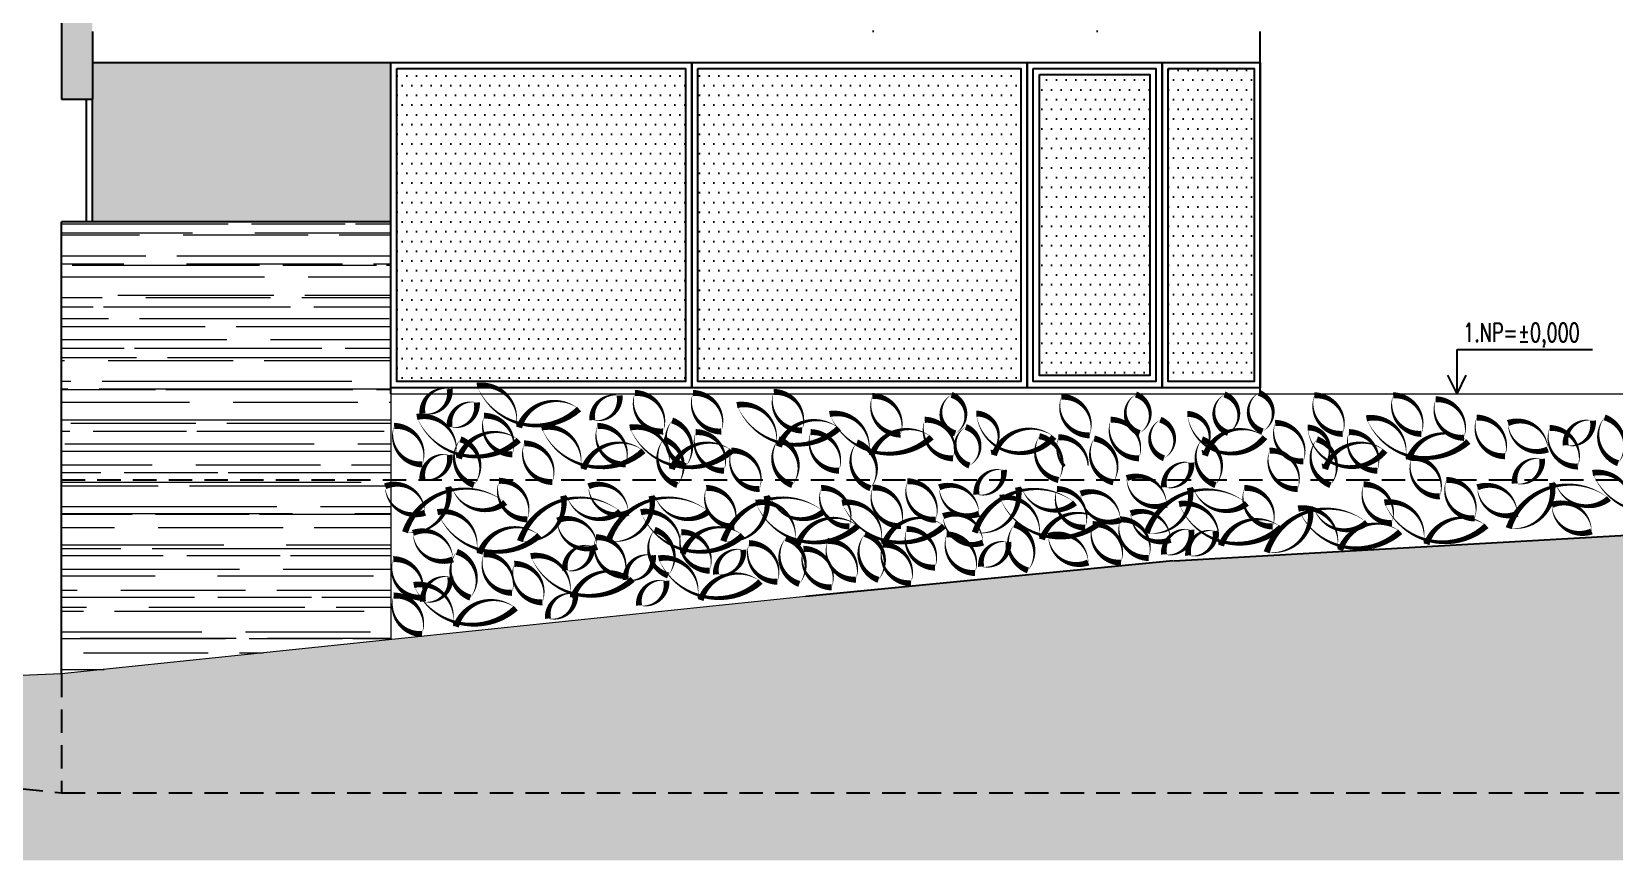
# Model space of a CAD drawing. Header units: metres. Extents: x -442 to 316, y -503 to 125.
# Drawn here: x 26.07 to 38.96, y 16.23 to 22.97 of the extents above; entities that cross this region are included whole.
import ezdxf

# ---------------------------------------------------------------- set-up
doc = ezdxf.new("R2010")
doc.units = ezdxf.units.M
doc.linetypes.add('DASHED', pattern=[19.05, 12.7, -6.35])
for name, color, linetype in [('popis', 6, 'Continuous'), ('SRAFA', 251, 'Continuous'), ('SRAFY', 3, 'Continuous'), ('zariz.predmety', 203, 'Continuous'), ('ZDIVO', 1, 'Continuous')]:
    doc.layers.add(name, color=color, linetype=linetype)
doc.styles.add('ROMANS', font='romans.shx', dxfattribs={"width": 0.7})
pattern_1 = [(0, (164.77841, 217.56071), (0.0396875, 0.079375), [0, -0.079375])]
pattern_2 = [(0, (38.46308, 42.58343), (0.0396875, 0.079375), [0, -0.079375])]

msp = doc.modelspace()

# ---------------------------------------------------------------- hatches: boundary and pattern name
at = {"layer": 'SRAFA', "linetype": 'Continuous'}
msp.add_hatch(color=256, dxfattribs=at).paths.add_polyline_path([(56.285348, 19.774438), (56.285348, 16.225641), (14.545614, 16.225641), (14.545614, 17.274438), (18.115429, 17.274438), (18.115429, 17.474438), (19.315429, 17.474438), (19.615429, 17.474438), (26.315416, 17.744438), (32.375429, 18.374438), (35.365663, 18.664576), (40.425429, 18.951831), (45.485429, 19.239392), (54.900258, 19.774438)])
at = {"layer": 'SRAFY', "linetype": 'Continuous', "lineweight": 0}
msp.add_hatch(color=252, dxfattribs=at).paths.add_polyline_path([(28.995416, 22.724438), (26.565386, 22.724438), (26.565364, 22.424438), (26.565416, 22.424438), (26.565416, 21.424438), (28.995416, 21.424438)])
at = {"layer": 'SRAFY', "linetype": 'Continuous'}
h = msp.add_hatch(dxfattribs=at)
h.set_pattern_fill('DOTS', color=256, scale=0.05, style=0)
h.set_pattern_definition(pattern_1)
h.paths.add_polyline_path([(29.045416, 22.674438), (31.395416, 22.674438), (31.395416, 20.124438), (29.045416, 20.124438)])
h = msp.add_hatch(dxfattribs=at)
h.set_pattern_fill('DOTS', color=256, scale=0.05, style=0)
h.set_pattern_definition(pattern_1)
h.paths.add_polyline_path([(31.495416, 22.674438), (34.126152, 22.674438), (34.126152, 20.124438), (31.495416, 20.124438)])
h = msp.add_hatch(dxfattribs=at)
h.set_pattern_fill('DOTS', color=256, scale=0.05, style=0)
h.set_pattern_definition(pattern_2)
h.paths.add_polyline_path([(34.276152, 20.174438), (35.175416, 20.174438), (35.175416, 22.624438), (34.276152, 22.624438)])
h = msp.add_hatch(dxfattribs=at)
h.set_pattern_fill('DOTS', color=256, scale=0.05, style=0)
h.set_pattern_definition(pattern_2)
h.paths.add_polyline_path([(35.325416, 22.674438), (35.325416, 20.124438), (36.025416, 20.124438), (36.025416, 22.674438)])
at = {"layer": 'SRAFY', "linetype": 'Continuous', "lineweight": 0}
h = msp.add_hatch(dxfattribs=at)
h.set_pattern_fill('AR-RROOF', color=256, scale=0.01, style=0)
h.paths.add_polyline_path([(28.995163, 19.324534), (28.995416, 20.024438), (28.995416, 21.424438), (26.315429, 21.424438), (26.315422, 19.324557)])
h = msp.add_hatch(dxfattribs=at)
h.set_pattern_fill('AR-RROOF', color=256, scale=0.01, style=0)
h.paths.add_polyline_path([(28.995096, 19.138136, -0.152589815), (28.949648, 19.272265, -0.049879311), (28.995149, 19.285017), (28.995163, 19.324534), (26.315418, 19.324557), (26.315416, 17.744438), (28.994693, 18.022976)])
at = {"layer": 'ZDIVO', "linetype": 'Continuous', "lineweight": 0}
msp.add_hatch(color=35, dxfattribs=at).paths.add_polyline_path([(26.565416, 24.324438), (26.315416, 24.324438), (26.315416, 22.424438), (26.565364, 22.424438), (26.565405, 22.974438), (26.565416, 22.974438), (26.565416, 23.124438)])

# ---------------------------------------------------------------- linework, layer by layer
for p, q in [((26.315416, 24.324438), (26.315416, 22.424438)), ((26.565405, 22.974438), (26.565364, 22.424438)), ((32.928749, 22.974438), (32.918749, 22.974438)), ((34.752083, 22.974438), (34.742083, 22.974438)), ((36.075416, 22.724438), (36.075416, 22.974438)), ((26.565416, 22.724438), (28.995416, 22.724438)), ((28.995416, 21.424438), (28.995416, 22.724438)), ((28.995416, 22.724438), (31.095416, 22.724438)), ((31.095416, 22.724438), (36.075416, 22.724438)), ((36.075416, 20.024438), (36.075416, 22.724438)), ((36.075416, 20.024438), (36.075416, 22.724438)), ((26.315416, 22.424438), (26.565364, 22.424438)), ((26.515416, 22.424438), (26.515416, 21.424438)), ((26.565416, 21.424438), (26.565416, 22.424438)), ((28.995416, 21.424438), (26.315416, 21.424438)), ((28.995416, 20.024438), (28.995416, 21.424438))]:
    msp.add_line(p, q)
at = {"layer": 'SRAFY', "linetype": 'Continuous'}
for p, q in [((26.315416, 17.744438), (26.315429, 21.424438)), ((37.676876, 20.024438), (37.676876, 20.385591)), ((37.676876, 20.385591), (38.780154, 20.385591)), ((37.676876, 20.024438), (37.602374, 20.175672)), ((37.676876, 20.024438), (37.751377, 20.175672))]:
    msp.add_line(p, q, dxfattribs=at)
at = {"layer": 'SRAFY', "linetype": 'DASHED', "ltscale": 0.015}
for p, q in [((26.315429, 19.324557), (40.425429, 19.324438)), ((26.315416, 17.744438), (26.315411, 16.774557)), ((19.615429, 17.474438), (26.315411, 16.774568)), ((26.315411, 16.774568), (40.425429, 16.774439))]:
    msp.add_line(p, q, dxfattribs=at)
at = {"layer": 'SRAFY', "linetype": 'Continuous'}
for points in [[(28.995416, 22.724438), (31.445416, 22.724438), (31.445416, 20.074438), (28.995416, 20.074438)], [(31.445416, 22.724438), (34.176152, 22.724438), (34.176152, 20.074438), (31.445416, 20.074438)], [(34.176152, 22.724438), (35.275416, 22.724438), (35.275416, 20.074438), (34.176152, 20.074438)], [(35.275416, 22.724438), (36.075416, 22.724438), (36.075416, 20.074438), (35.275416, 20.074438)], [(29.045416, 22.674438), (31.395416, 22.674438), (31.395416, 20.124438), (29.045416, 20.124438)], [(31.495416, 22.674438), (34.126152, 22.674438), (34.126152, 20.124438), (31.495416, 20.124438)], [(34.226152, 22.674438), (35.225416, 22.674438), (35.225416, 20.124438), (34.226152, 20.124438)], [(34.276152, 22.624438), (35.175416, 22.624438), (35.175416, 20.174438), (34.276152, 20.174438)], [(35.325416, 22.674438), (36.025416, 22.674438), (36.025416, 20.124438), (35.325416, 20.124438)]]:
    msp.add_lwpolyline(points, close=True, dxfattribs=at)
at = {"layer": 'zariz.predmety', "color": 253, "linetype": 'Continuous', "ltscale": 0.001}
for points in [[(30.528373, 19.900759, 0, 0, 0.520567051), (30.528373, 19.900759, 0, 0.05, 0.520567051), (30.04001, 19.750928, 0, 0.05, 0.520567051), (30.016909, 19.772609, 0, 0.05, 0.520567051), (29.697537, 20.089703, 0, 0.05, 0.520567051), (30.528373, 19.900759, 0.05, 0.05, 0)], [(29.253154, 19.864491, 0, 0, 0.520567051), (29.253154, 19.864491, 0, 0.05, 0.520567051), (29.475447, 20.0642, 0, 0.05, 0.520567051), (29.253154, 19.864491, 0.05, 0.05, 0)], [(29.473753, 19.754231, 0, 0, 0.520567051), (29.473753, 19.754231, 0, 0.05, 0.520567051), (29.696046, 19.95394, 0, 0.05, 0.520567051), (29.473753, 19.754231, 0.05, 0.05, 0)], [(30.636364, 19.810851, 0, 0, 0.520567051), (30.636364, 19.810851, 0, 0.05, 0.520567051), (30.858657, 20.01056, 0, 0.05, 0.520567051), (30.636364, 19.810851, 0.05, 0.05, 0)], [(30.982982, 20.031623, 0, 0, 0.520567051), (30.982982, 20.031623, 0, 0.05, 0.520567051), (31.212927, 19.717882, 0, 0.05, 0.520567051), (30.982982, 20.031623, 0.05, 0.05, 0)], [(31.455572, 20.031623, 0, 0, 0.520567051), (31.455572, 20.031623, 0, 0.05, 0.520567051), (31.685517, 19.717882, 0, 0.05, 0.520567051), (31.455572, 20.031623, 0.05, 0.05, 0)], [(32.114268, 20.039983, 0, 0, 0.520567051), (32.114268, 20.039983, 0, 0.05, 0.520567051), (32.344213, 19.726242, 0, 0.05, 0.520567051), (32.114268, 20.039983, 0.05, 0.05, 0)], [(32.915611, 20.006902, 0, 0, 0.520567051), (32.915611, 20.006902, 0, 0.05, 0.520567051), (33.145556, 19.693161, 0, 0.05, 0.520567051), (32.915611, 20.006902, 0.05, 0.05, 0)], [(33.56127, 20.016731, 0, 0, 0.520567051), (33.56127, 20.016731, 0, 0.05, 0.642491132), (33.591215, 19.702991, 0, 0.05, 0.642491132), (33.56127, 20.016731, 0.05, 0.05, 0)], [(34.455125, 20.000995, 0, 0, 0.520567051), (34.455125, 20.000995, 0, 0.05, 0.520567051), (34.68507, 19.687254, 0, 0.05, 0.520567051), (34.455125, 20.000995, 0.05, 0.05, 0)], [(35.062369, 20.019686, 0, 0, 0.520567051), (35.062369, 20.019686, 0, 0.05, 0.642491132), (35.092314, 19.705945, 0, 0.05, 0.642491132), (35.062369, 20.019686, 0.05, 0.05, 0)], [(35.783369, 20.019686, 0, 0, 0.520567051), (35.783369, 20.019686, 0, 0.05, 0.642491132), (35.813314, 19.705945, 0, 0.05, 0.642491132), (35.783369, 20.019686, 0.05, 0.05, 0)], [(36.063678, 20.033164, 0, 0, 0.520567051), (36.063678, 20.033164, 0, 0.05, 0.642491132), (36.093622, 19.719424, 0, 0.05, 0.642491132), (36.063678, 20.033164, 0.05, 0.05, 0)], [(36.745912, 19.698857, 0, 0, 0.520567051), (36.745912, 19.698857, 0, 0.05, 0.520567051), (36.515967, 20.012597, 0, 0.05, 0.520567051), (36.745912, 19.698857, 0.05, 0.05, 0)], [(37.386945, 19.698857, 0, 0, 0.520567051), (37.386945, 19.698857, 0, 0.05, 0.520567051), (37.157, 20.012597, 0, 0.05, 0.520567051), (37.386945, 19.698857, 0.05, 0.05, 0)], [(37.732828, 19.666511, 0, 0, 0.520567051), (37.732828, 19.666511, 0, 0.05, 0.520567051), (37.502884, 19.980252, 0, 0.05, 0.520567051), (37.732828, 19.666511, 0.05, 0.05, 0)], [(30.038222, 19.648146, 0, 0, 0.520567051), (30.038222, 19.648146, 0, 0.05, 0.520567051), (29.549859, 19.498315, 0, 0.05, 0.520567051), (29.526758, 19.519995, 0, 0.05, 0.520567051), (29.207386, 19.83709, 0, 0.05, 0.520567051), (30.038222, 19.648146, 0.05, 0.05, 0)], [(29.985354, 19.532414, 0, 0, 0.520567051), (29.985354, 19.532414, 0, 0.05, 0.520567051), (29.755409, 19.846155, 0, 0.05, 0.520567051), (29.985354, 19.532414, 0.05, 0.05, 0)], [(32.644739, 19.744868, 0, 0, 0.520567051), (32.644739, 19.744868, 0, 0.05, 0.520567051), (32.156377, 19.595037, 0, 0.05, 0.520567051), (32.133276, 19.616717, 0, 0.05, 0.520567051), (31.813904, 19.933811, 0, 0.05, 0.520567051), (32.644739, 19.744868, 0.05, 0.05, 0)], [(33.399033, 19.671803, 0, 0, 0.520567051), (33.399033, 19.671803, 0, 0.05, 0.520567051), (32.910671, 19.521971, 0, 0.05, 0.520567051), (32.88757, 19.543652, 0, 0.05, 0.520567051), (32.568198, 19.860746, 0, 0.05, 0.520567051), (33.399033, 19.671803, 0.05, 0.05, 0)], [(34.394596, 19.674875, 0, 0, 0.520567051), (34.394596, 19.674875, 0, 0.05, 0.520567051), (33.906234, 19.525044, 0, 0.05, 0.520567051), (33.883132, 19.546724, 0, 0.05, 0.691467557), (33.76376, 19.863818, 0, 0.05, 0.673550101), (34.394596, 19.674875, 0.05, 0.05, 0)], [(36.112924, 19.671731, 0, 0, 0.520567051), (36.112924, 19.671731, 0, 0.05, 0.520567051), (35.624561, 19.5219, 0, 0.05, 0.520567051), (35.60146, 19.54358, 0, 0.05, 0.691467557), (35.482088, 19.860675, 0, 0.05, 0.673550101), (36.112924, 19.671731, 0.05, 0.05, 0)], [(37.770279, 19.636838, 0, 0, 0.520567051), (37.770279, 19.636838, 0, 0.05, 0.520567051), (37.281917, 19.487007, 0, 0.05, 0.520567051), (37.258815, 19.508688, 0, 0.05, 0.520567051), (36.939443, 19.825782, 0, 0.05, 0.520567051), (37.770279, 19.636838, 0.05, 0.05, 0)], [(37.836806, 19.830683, 0, 0, 0.520567051), (37.836806, 19.830683, 0, 0.05, 0.520567051), (38.06675, 19.516942, 0, 0.05, 0.520567051), (37.836806, 19.830683, 0.05, 0.05, 0)], [(38.98872, 19.460076, 0, 0, 0.520567051), (38.98872, 19.460076, 0, 0.05, 0.520567051), (38.87827, 19.833049, 0, 0.05, 0.520567051), (38.98872, 19.460076, 0.05, 0.05, 0)], [(29.022842, 19.76376, 0, 0, 0.520567051), (29.022842, 19.76376, 0, 0.05, 0.520567051), (29.252787, 19.450019, 0, 0.05, 0.520567051), (29.022842, 19.76376, 0.05, 0.05, 0)], [(31.0527, 19.561133, 0, 0, 0.520567051), (31.0527, 19.561133, 0, 0.05, 0.520567051), (30.564337, 19.411302, 0, 0.05, 0.520567051), (30.541236, 19.432982, 0, 0.05, 0.520567051), (30.221864, 19.750076, 0, 0.05, 0.520567051), (31.0527, 19.561133, 0.05, 0.05, 0)], [(30.678431, 19.76376, 0, 0, 0.520567051), (30.678431, 19.76376, 0, 0.05, 0.520567051), (30.908376, 19.450019, 0, 0.05, 0.520567051), (30.678431, 19.76376, 0.05, 0.05, 0)], [(31.772156, 19.561133, 0, 0, 0.520567051), (31.772156, 19.561133, 0, 0.05, 0.520567051), (31.283794, 19.411302, 0, 0.05, 0.520567051), (31.260692, 19.432982, 0, 0.05, 0.520567051), (30.94132, 19.750076, 0, 0.05, 0.520567051), (31.772156, 19.561133, 0.05, 0.05, 0)], [(31.396871, 19.434844, 0, 0, 0.520567051), (31.396871, 19.434844, 0, 0.05, 0.520567051), (31.286421, 19.807816, 0, 0.05, 0.520567051), (31.396871, 19.434844, 0.05, 0.05, 0)], [(31.708575, 19.399253, 0, 0, 0.520567051), (31.708575, 19.399253, 0, 0.05, 0.520567051), (31.478631, 19.712994, 0, 0.05, 0.520567051), (31.708575, 19.399253, 0.05, 0.05, 0)], [(32.644708, 19.399253, 0, 0, 0.520567051), (32.644708, 19.399253, 0, 0.05, 0.520567051), (32.414763, 19.712994, 0, 0.05, 0.520567051), (32.644708, 19.399253, 0.05, 0.05, 0)], [(33.573496, 19.499758, 0, 0, 0.520567051), (33.573496, 19.499758, 0, 0.05, 0.520567051), (33.343552, 19.813499, 0, 0.05, 0.520567051), (33.573496, 19.499758, 0.05, 0.05, 0)], [(33.676917, 19.754977, 0, 0, 0.520567051), (33.676917, 19.754977, 0, 0.05, 0.642491132), (33.706861, 19.441236, 0, 0.05, 0.642491132), (33.676917, 19.754977, 0.05, 0.05, 0)], [(35.087708, 19.500078, 0, 0, 0.520567051), (35.087708, 19.500078, 0, 0.05, 0.520567051), (34.857764, 19.813818, 0, 0.05, 0.520567051), (35.087708, 19.500078, 0.05, 0.05, 0)], [(35.261041, 19.814206, 0, 0, 0.520567051), (35.261041, 19.814206, 0, 0.05, 0.642491132), (35.290986, 19.500465, 0, 0.05, 0.642491132), (35.261041, 19.814206, 0.05, 0.05, 0)], [(36.42617, 19.474471, 0, 0, 0.520567051), (36.42617, 19.474471, 0, 0.05, 0.520567051), (36.196226, 19.788212, 0, 0.05, 0.520567051), (36.42617, 19.474471, 0.05, 0.05, 0)], [(37.090899, 19.561133, 0, 0, 0.520567051), (37.090899, 19.561133, 0, 0.05, 0.520567051), (36.602536, 19.411302, 0, 0.05, 0.520567051), (36.579435, 19.432982, 0, 0.05, 0.691467557), (36.460063, 19.750076, 0, 0.05, 0.673550101), (37.090899, 19.561133, 0.05, 0.05, 0)], [(37.027318, 19.399253, 0, 0, 0.520567051), (37.027318, 19.399253, 0, 0.05, 0.520567051), (36.797373, 19.712994, 0, 0.05, 0.520567051), (37.027318, 19.399253, 0.05, 0.05, 0)], [(38.416378, 19.571632, 0, 0, 0.520567051), (38.416378, 19.571632, 0, 0.05, 0.520567051), (38.092512, 19.787081, 0, 0.05, 0.520567051), (38.416378, 19.571632, 0.05, 0.05, 0)], [(38.660557, 19.432851, 0, 0, 0.520567051), (38.660557, 19.432851, 0, 0.05, 0.520567051), (38.430612, 19.746592, 0, 0.05, 0.520567051), (38.660557, 19.432851, 0.05, 0.05, 0)], [(38.56118, 19.606106, 0, 0, 0.520567051), (38.56118, 19.606106, 0, 0.05, 0.520567051), (38.783473, 19.805815, 0, 0.05, 0.520567051), (38.56118, 19.606106, 0.05, 0.05, 0)], [(29.672435, 19.281912, 0, 0, 0.520567051), (29.672435, 19.281912, 0, 0.05, 0.520567051), (29.561986, 19.654885, 0, 0.05, 0.520567051), (29.672435, 19.281912, 0.05, 0.05, 0)], [(30.311333, 19.307289, 0, 0, 0.520567051), (30.311333, 19.307289, 0, 0.05, 0.520567051), (30.081388, 19.62103, 0, 0.05, 0.520567051), (30.311333, 19.307289, 0.05, 0.05, 0)], [(31.328024, 19.281912, 0, 0, 0.520567051), (31.328024, 19.281912, 0, 0.05, 0.520567051), (31.217575, 19.654885, 0, 0.05, 0.520567051), (31.328024, 19.281912, 0.05, 0.05, 0)], [(31.997583, 19.249057, 0, 0, 0.520567051), (31.997583, 19.249057, 0, 0.05, 0.520567051), (31.767639, 19.562798, 0, 0.05, 0.520567051), (31.997583, 19.249057, 0.05, 0.05, 0)], [(32.264157, 19.281912, 0, 0, 0.520567051), (32.264157, 19.281912, 0, 0.05, 0.520567051), (32.153707, 19.654885, 0, 0.05, 0.520567051), (32.264157, 19.281912, 0.05, 0.05, 0)], [(32.900965, 19.256373, 0, 0, 0.520567051), (32.900965, 19.256373, 0, 0.05, 0.520567051), (32.790515, 19.629345, 0, 0.05, 0.520567051), (32.900965, 19.256373, 0.05, 0.05, 0)], [(34.275957, 19.680144, 0, 0, 0.520567051), (34.275957, 19.680144, 0, 0.05, 0.520567051), (34.431409, 19.323573, 0, 0.05, 0.520567051), (34.275957, 19.680144, 0.05, 0.05, 0)], [(34.722936, 19.660888, 0, 0, 0.520567051), (34.722936, 19.660888, 0, 0.05, 0.520567051), (34.878388, 19.304317, 0, 0.05, 0.520567051), (34.722936, 19.660888, 0.05, 0.05, 0)], [(35.710634, 19.281912, 0, 0, 0.520567051), (35.710634, 19.281912, 0, 0.05, 0.520567051), (35.600185, 19.654885, 0, 0.05, 0.520567051), (35.710634, 19.281912, 0.05, 0.05, 0)], [(36.380194, 19.249057, 0, 0, 0.520567051), (36.380194, 19.249057, 0, 0.05, 0.520567051), (36.150249, 19.562798, 0, 0.05, 0.520567051), (36.380194, 19.249057, 0.05, 0.05, 0)], [(36.646767, 19.281912, 0, 0, 0.520567051), (36.646767, 19.281912, 0, 0.05, 0.520567051), (36.536317, 19.654885, 0, 0.05, 0.520567051), (36.646767, 19.281912, 0.05, 0.05, 0)], [(29.253154, 19.328087, 0, 0, 0.520567051), (29.253154, 19.328087, 0, 0.05, 0.520567051), (29.475447, 19.527797, 0, 0.05, 0.520567051), (29.253154, 19.328087, 0.05, 0.05, 0)], [(35.291353, 19.263998, 0, 0, 0.520567051), (35.291353, 19.263998, 0, 0.05, 0.520567051), (35.513646, 19.463707, 0, 0.05, 0.520567051), (35.291353, 19.263998, 0.05, 0.05, 0)], [(37.536774, 19.189645, 0, 0, 0.520567051), (37.536774, 19.189645, 0, 0.05, 0.520567051), (37.30683, 19.503386, 0, 0.05, 0.520567051), (37.536774, 19.189645, 0.05, 0.05, 0)], [(38.146854, 19.295137, 0, 0, 0.520567051), (38.146854, 19.295137, 0, 0.05, 0.520567051), (38.369147, 19.494847, 0, 0.05, 0.520567051), (38.146854, 19.295137, 0.05, 0.05, 0)], [(30.107296, 19.002834, 0, 0, 0.520567051), (30.107296, 19.002834, 0, 0.05, 0.520567051), (29.877352, 19.316574, 0, 0.05, 0.520567051), (30.107296, 19.002834, 0.05, 0.05, 0)], [(33.431781, 18.9989, 0, 0, 0.520567051), (33.431781, 18.9989, 0, 0.05, 0.520567051), (33.201837, 19.31264, 0, 0.05, 0.520567051), (33.431781, 18.9989, 0.05, 0.05, 0)], [(33.764244, 19.204769, 0, 0, 0.520567051), (33.764244, 19.204769, 0, 0.05, 0.520567051), (33.986537, 19.404478, 0, 0.05, 0.520567051), (33.764244, 19.204769, 0.05, 0.05, 0)], [(35.311713, 19.122783, 0, 0, 0.520567051), (35.311713, 19.122783, 0, 0.05, 0.520567051), (34.987847, 19.338233, 0, 0.05, 0.520567051), (35.311713, 19.122783, 0.05, 0.05, 0)], [(37.819635, 19.010119, 0, 0, 0.520567051), (37.819635, 19.010119, 0, 0.05, 0.520567051), (37.589691, 19.32386, 0, 0.05, 0.520567051), (37.819635, 19.010119, 0.05, 0.05, 0)], [(39.611577, 19.191527, 0, 0, 0.520567051), (39.611577, 19.191527, 0, 0.05, 0.520567051), (39.123215, 19.041696, 0, 0.05, 0.520567051), (39.100114, 19.063377, 0, 0.05, 0.520567051), (38.780742, 19.380471, 0, 0.05, 0.520567051), (39.611577, 19.191527, 0.05, 0.05, 0)], [(29.273514, 19.056816, 0, 0, 0.520567051), (29.273514, 19.056816, 0, 0.05, 0.520567051), (28.949648, 19.272265, 0, 0.05, 0.520567051), (29.273514, 19.056816, 0.05, 0.05, 0)], [(29.110891, 18.897962, 0, 0, 0.520567051), (29.110891, 18.897962, 0, 0.05, 0.520567051), (29.463346, 19.267722, 0, 0.05, 0.520567051), (29.494104, 19.26013, 0, 0.05, 0.520567051), (29.927833, 19.140021, 0, 0.05, 0.520567051), (29.110891, 18.897962, 0.05, 0.05, 0)], [(30.047023, 18.825028, 0, 0, 0.520567051), (30.047023, 18.825028, 0, 0.05, 0.520567051), (30.399478, 19.194788, 0, 0.05, 0.520567051), (30.430237, 19.187195, 0, 0.05, 0.520567051), (30.863966, 19.067087, 0, 0.05, 0.520567051), (30.047023, 18.825028, 0.05, 0.05, 0)], [(30.929103, 19.056816, 0, 0, 0.520567051), (30.929103, 19.056816, 0, 0.05, 0.520567051), (30.605237, 19.272265, 0, 0.05, 0.520567051), (30.929103, 19.056816, 0.05, 0.05, 0)], [(30.76648, 18.825028, 0, 0, 0.520567051), (30.76648, 18.825028, 0, 0.05, 0.520567051), (31.118935, 19.194788, 0, 0.05, 0.520567051), (31.149693, 19.187195, 0, 0.05, 0.520567051), (31.583422, 19.067087, 0, 0.05, 0.520567051), (30.76648, 18.825028, 0.05, 0.05, 0)], [(31.793547, 18.944601, 0, 0, 0.520567051), (31.793547, 18.944601, 0, 0.05, 0.520567051), (31.563603, 19.258342, 0, 0.05, 0.520567051), (31.793547, 18.944601, 0.05, 0.05, 0)], [(31.702612, 18.825028, 0, 0, 0.520567051), (31.702612, 18.825028, 0, 0.05, 0.520567051), (32.055067, 19.194788, 0, 0.05, 0.520567051), (32.085825, 19.187195, 0, 0.05, 0.520567051), (32.519555, 19.067087, 0, 0.05, 0.520567051), (31.702612, 18.825028, 0.05, 0.05, 0)], [(32.72968, 18.944601, 0, 0, 0.520567051), (32.72968, 18.944601, 0, 0.05, 0.520567051), (32.499735, 19.258342, 0, 0.05, 0.520567051), (32.72968, 18.944601, 0.05, 0.05, 0)], [(33.14892, 18.947909, 0, 0, 0.520567051), (33.14892, 18.947909, 0, 0.05, 0.520567051), (32.918976, 19.26165, 0, 0.05, 0.520567051), (33.14892, 18.947909, 0.05, 0.05, 0)], [(33.784604, 19.048033, 0, 0, 0.520567051), (33.784604, 19.048033, 0, 0.05, 0.520567051), (33.460737, 19.263483, 0, 0.05, 0.520567051), (33.784604, 19.048033, 0.05, 0.05, 0)], [(33.750199, 18.894917, 0, 0, 0.520567051), (33.750199, 18.894917, 0, 0.05, 0.520567051), (34.102654, 19.264678, 0, 0.05, 0.520567051), (34.133413, 19.257085, 0, 0.05, 0.520567051), (34.567142, 19.136976, 0, 0.05, 0.520567051), (33.750199, 18.894917, 0.05, 0.05, 0)], [(34.785588, 18.989148, 0, 0, 0.520567051), (34.785588, 18.989148, 0, 0.05, 0.520567051), (34.297225, 18.839317, 0, 0.05, 0.520567051), (34.274124, 18.860997, 0, 0.05, 0.520567051), (33.954752, 19.178092, 0, 0.05, 0.520567051), (34.785588, 18.989148, 0.05, 0.05, 0)], [(34.649048, 18.935818, 0, 0, 0.520567051), (34.649048, 18.935818, 0, 0.05, 0.520567051), (34.419103, 19.249559, 0, 0.05, 0.520567051), (34.649048, 18.935818, 0.05, 0.05, 0)], [(34.936125, 18.996499, 0, 0, 0.520567051), (34.936125, 18.996499, 0, 0.05, 0.520567051), (34.612259, 19.211948, 0, 0.05, 0.520567051), (34.936125, 18.996499, 0.05, 0.05, 0)], [(35.14909, 18.890995, 0, 0, 0.520567051), (35.14909, 18.890995, 0, 0.05, 0.520567051), (35.501545, 19.260755, 0, 0.05, 0.520567051), (35.532303, 19.253163, 0, 0.05, 0.520567051), (35.966032, 19.133054, 0, 0.05, 0.520567051), (35.14909, 18.890995, 0.05, 0.05, 0)], [(36.176157, 18.944601, 0, 0, 0.520567051), (36.176157, 18.944601, 0, 0.05, 0.520567051), (35.946213, 19.258342, 0, 0.05, 0.520567051), (36.176157, 18.944601, 0.05, 0.05, 0)], [(37.146373, 18.973428, 0, 0, 0.520567051), (37.146373, 18.973428, 0, 0.05, 0.520567051), (36.916429, 19.287169, 0, 0.05, 0.520567051), (37.146373, 18.973428, 0.05, 0.05, 0)], [(38.167214, 19.048033, 0, 0, 0.520567051), (38.167214, 19.048033, 0, 0.05, 0.520567051), (37.843348, 19.263483, 0, 0.05, 0.520567051), (38.167214, 19.048033, 0.05, 0.05, 0)], [(38.097524, 18.930674, 0, 0, 0.520567051), (38.097524, 18.930674, 0, 0.05, 0.520567051), (38.449979, 19.300434, 0, 0.05, 0.520567051), (38.480737, 19.292841, 0, 0.05, 0.520567051), (38.914467, 19.172732, 0, 0.05, 0.520567051), (38.097524, 18.930674, 0.05, 0.05, 0)], [(30.2062, 18.872769, 0, 0, 0.520567051), (30.2062, 18.872769, 0, 0.05, 0.520567051), (29.717837, 18.722938, 0, 0.05, 0.520567051), (29.694736, 18.744618, 0, 0.05, 0.520567051), (29.375364, 19.061712, 0, 0.05, 0.520567051), (30.2062, 18.872769, 0.05, 0.05, 0)], [(31.861789, 18.872769, 0, 0, 0.520567051), (31.861789, 18.872769, 0, 0.05, 0.520567051), (31.373426, 18.722938, 0, 0.05, 0.520567051), (31.350325, 18.744618, 0, 0.05, 0.520567051), (31.030953, 19.061712, 0, 0.05, 0.520567051), (31.861789, 18.872769, 0.05, 0.05, 0)], [(32.797921, 18.9487, 0, 0, 0.520567051), (32.797921, 18.9487, 0, 0.05, 0.520567051), (32.309559, 18.798869, 0, 0.05, 0.520567051), (32.286457, 18.820549, 0, 0.05, 0.520567051), (31.967085, 19.137643, 0, 0.05, 0.520567051), (32.797921, 18.9487, 0.05, 0.05, 0)], [(33.500023, 18.9487, 0, 0, 0.520567051), (33.500023, 18.9487, 0, 0.05, 0.520567051), (33.01166, 18.798869, 0, 0.05, 0.520567051), (32.988559, 18.820549, 0, 0.05, 0.520567051), (32.669187, 19.137643, 0, 0.05, 0.520567051), (33.500023, 18.9487, 0.05, 0.05, 0)], [(35.344121, 18.835886, 0, 0, 0.520567051), (35.344121, 18.835886, 0, 0.05, 0.520567051), (35.020255, 19.051336, 0, 0.05, 0.520567051), (35.344121, 18.835886, 0.05, 0.05, 0)], [(36.244399, 18.938736, 0, 0, 0.520567051), (36.244399, 18.938736, 0, 0.05, 0.520567051), (35.756036, 18.788905, 0, 0.05, 0.520567051), (35.732935, 18.810585, 0, 0.05, 0.520567051), (35.413563, 19.12768, 0, 0.05, 0.520567051), (36.244399, 18.938736, 0.05, 0.05, 0)], [(36.126881, 18.734805, 0, 0, 0.520567051), (36.126881, 18.734805, 0, 0.05, 0.520567051), (36.479336, 19.104565, 0, 0.05, 0.520567051), (36.510094, 19.096972, 0, 0.05, 0.520567051), (36.943824, 18.976864, 0, 0.05, 0.520567051), (36.126881, 18.734805, 0.05, 0.05, 0)], [(37.214615, 18.901596, 0, 0, 0.520567051), (37.214615, 18.901596, 0, 0.05, 0.520567051), (36.726253, 18.751765, 0, 0.05, 0.520567051), (36.703151, 18.773445, 0, 0.05, 0.520567051), (36.383779, 19.09054, 0, 0.05, 0.520567051), (37.214615, 18.901596, 0.05, 0.05, 0)], [(37.916717, 18.950533, 0, 0, 0.520567051), (37.916717, 18.950533, 0, 0.05, 0.520567051), (37.428354, 18.800702, 0, 0.05, 0.520567051), (37.405253, 18.822383, 0, 0.05, 0.520567051), (37.085881, 19.139477, 0, 0.05, 0.520567051), (37.916717, 18.950533, 0.05, 0.05, 0)], [(38.772459, 18.904268, 0, 0, 0.520567051), (38.772459, 18.904268, 0, 0.05, 0.520567051), (38.448592, 19.119718, 0, 0.05, 0.520567051), (38.772459, 18.904268, 0.05, 0.05, 0)], [(30.67526, 18.777922, 0, 0, 0.520567051), (30.67526, 18.777922, 0, 0.05, 0.520567051), (30.351394, 18.993372, 0, 0.05, 0.520567051), (30.67526, 18.777922, 0.05, 0.05, 0)], [(31.253838, 18.545383, 0, 0, 0.520567051), (31.253838, 18.545383, 0, 0.05, 0.520567051), (31.143388, 18.918356, 0, 0.05, 0.520567051), (31.253838, 18.545383, 0.05, 0.05, 0)], [(33.426593, 18.609961, 0, 0, 0.520567051), (33.426593, 18.609961, 0, 0.05, 0.520567051), (33.196648, 18.923702, 0, 0.05, 0.520567051), (33.426593, 18.609961, 0.05, 0.05, 0)], [(33.817011, 18.813706, 0, 0, 0.520567051), (33.817011, 18.813706, 0, 0.05, 0.520567051), (33.493145, 19.029155, 0, 0.05, 0.520567051), (33.817011, 18.813706, 0.05, 0.05, 0)], [(34.183359, 18.586678, 0, 0, 0.520567051), (34.183359, 18.586678, 0, 0.05, 0.520567051), (34.072909, 18.959651, 0, 0.05, 0.520567051), (34.183359, 18.586678, 0.05, 0.05, 0)], [(34.940452, 18.650216, 0, 0, 0.520567051), (34.940452, 18.650216, 0, 0.05, 0.520567051), (34.710507, 18.963956, 0, 0.05, 0.520567051), (34.940452, 18.650216, 0.05, 0.05, 0)], [(34.935871, 19.00171, 0, 0, 0.520567051), (34.935871, 19.00171, 0, 0.05, 0.520567051), (35.165815, 18.68797, 0, 0.05, 0.520567051), (34.935871, 19.00171, 0.05, 0.05, 0)], [(35.291187, 18.71765, 0, 0, 0.520567051), (35.291187, 18.71765, 0, 0.05, 0.520567051), (35.51348, 18.91736, 0, 0.05, 0.520567051), (35.291187, 18.71765, 0.05, 0.05, 0)], [(29.500786, 18.676954, 0, 0, 0.520567051), (29.500786, 18.676954, 0, 0.05, 0.520567051), (29.176919, 18.892404, 0, 0.05, 0.520567051), (29.500786, 18.676954, 0.05, 0.05, 0)], [(30.413534, 18.587394, 0, 0, 0.520567051), (30.413534, 18.587394, 0, 0.05, 0.520567051), (30.635827, 18.787103, 0, 0.05, 0.520567051), (30.413534, 18.587394, 0.05, 0.05, 0)], [(30.66638, 18.856134, 0, 0, 0.520567051), (30.66638, 18.856134, 0, 0.05, 0.520567051), (30.896325, 18.542394, 0, 0.05, 0.520567051), (30.66638, 18.856134, 0.05, 0.05, 0)], [(31.591886, 18.584554, 0, 0, 0.520567051), (31.591886, 18.584554, 0, 0.05, 0.520567051), (31.361941, 18.898295, 0, 0.05, 0.520567051), (31.591886, 18.584554, 0.05, 0.05, 0)], [(32.142724, 18.49486, 0, 0, 0.520567051), (32.142724, 18.49486, 0, 0.05, 0.520567051), (31.912779, 18.808601, 0, 0.05, 0.520567051), (32.142724, 18.49486, 0.05, 0.05, 0)], [(32.321763, 18.476513, 0, 0, 0.520567051), (32.321763, 18.476513, 0, 0.05, 0.520567051), (32.211313, 18.849485, 0, 0.05, 0.520567051), (32.321763, 18.476513, 0.05, 0.05, 0)], [(32.782264, 18.51179, 0, 0, 0.520567051), (32.782264, 18.51179, 0, 0.05, 0.520567051), (32.552319, 18.825531, 0, 0.05, 0.520567051), (32.782264, 18.51179, 0.05, 0.05, 0)], [(32.966092, 18.509915, 0, 0, 0.520567051), (32.966092, 18.509915, 0, 0.05, 0.520567051), (32.855642, 18.882887, 0, 0.05, 0.520567051), (32.966092, 18.509915, 0.05, 0.05, 0)], [(33.23012, 18.482256, 0, 0, 0.520567051), (33.23012, 18.482256, 0, 0.05, 0.520567051), (33.000175, 18.795997, 0, 0.05, 0.520567051), (33.23012, 18.482256, 0.05, 0.05, 0)], [(33.521881, 18.879759, 0, 0, 0.520567051), (33.521881, 18.879759, 0, 0.05, 0.520567051), (33.751825, 18.566018, 0, 0.05, 0.520567051), (33.521881, 18.879759, 0.05, 0.05, 0)], [(33.802018, 18.618007, 0, 0, 0.520567051), (33.802018, 18.618007, 0, 0.05, 0.520567051), (34.024311, 18.817717, 0, 0.05, 0.520567051), (33.802018, 18.618007, 0.05, 0.05, 0)], [(34.674269, 18.651325, 0, 0, 0.520567051), (34.674269, 18.651325, 0, 0.05, 0.520567051), (34.350403, 18.866775, 0, 0.05, 0.520567051), (34.674269, 18.651325, 0.05, 0.05, 0)], [(35.488195, 18.70849, 0, 0, 0.520567051), (35.488195, 18.70849, 0, 0.05, 0.520567051), (35.710488, 18.9082, 0, 0.05, 0.520567051), (35.488195, 18.70849, 0.05, 0.05, 0)], [(29.015285, 18.678661, 0, 0, 0.520567051), (29.015285, 18.678661, 0, 0.05, 0.520567051), (29.245229, 18.36492, 0, 0.05, 0.520567051), (29.015285, 18.678661, 0.05, 0.05, 0)], [(29.643312, 18.365206, 0, 0, 0.520567051), (29.643312, 18.365206, 0, 0.05, 0.520567051), (29.532863, 18.738179, 0, 0.05, 0.520567051), (29.643312, 18.365206, 0.05, 0.05, 0)], [(29.98136, 18.404378, 0, 0, 0.520567051), (29.98136, 18.404378, 0, 0.05, 0.520567051), (29.751416, 18.718118, 0, 0.05, 0.520567051), (29.98136, 18.404378, 0.05, 0.05, 0)], [(30.965871, 18.514339, 0, 0, 0.520567051), (30.965871, 18.514339, 0, 0.05, 0.520567051), (30.477508, 18.364508, 0, 0.05, 0.520567051), (30.454407, 18.386189, 0, 0.05, 0.520567051), (30.135035, 18.703283, 0, 0.05, 0.520567051), (30.965871, 18.514339, 0.05, 0.05, 0)], [(30.908577, 18.510252, 0, 0, 0.520567051), (30.908577, 18.510252, 0, 0.05, 0.520567051), (31.13087, 18.709962, 0, 0.05, 0.520567051), (30.908577, 18.510252, 0.05, 0.05, 0)], [(32.006024, 18.495638, 0, 0, 0.520567051), (32.006024, 18.495638, 0, 0.05, 0.520567051), (31.517661, 18.345807, 0, 0.05, 0.520567051), (31.49456, 18.367487, 0, 0.05, 0.520567051), (31.175188, 18.684582, 0, 0.05, 0.520567051), (32.006024, 18.495638, 0.05, 0.05, 0)], [(31.643593, 18.554873, 0, 0, 0.520567051), (31.643593, 18.554873, 0, 0.05, 0.520567051), (31.865886, 18.754583, 0, 0.05, 0.520567051), (31.643593, 18.554873, 0.05, 0.05, 0)], [(32.585791, 18.448855, 0, 0, 0.520567051), (32.585791, 18.448855, 0, 0.05, 0.520567051), (32.355846, 18.762595, 0, 0.05, 0.520567051), (32.585791, 18.448855, 0.05, 0.05, 0)], [(29.257481, 18.332779, 0, 0, 0.520567051), (29.257481, 18.332779, 0, 0.05, 0.520567051), (29.479774, 18.532489, 0, 0.05, 0.520567051), (29.257481, 18.332779, 0.05, 0.05, 0)], [(30.230348, 18.326777, 0, 0, 0.520567051), (30.230348, 18.326777, 0, 0.05, 0.520567051), (30.000404, 18.640517, 0, 0.05, 0.520567051), (30.230348, 18.326777, 0.05, 0.05, 0)], [(30.013484, 18.27939, 0, 0, 0.520567051), (30.013484, 18.27939, 0, 0.05, 0.520567051), (29.525121, 18.129559, 0, 0.05, 0.520567051), (29.50202, 18.151239, 0, 0.05, 0.520567051), (29.182648, 18.468334, 0, 0.05, 0.520567051), (30.013484, 18.27939, 0.05, 0.05, 0)], [(31.016781, 18.302203, 0, 0, 0.520567051), (31.016781, 18.302203, 0, 0.05, 0.520567051), (31.239074, 18.501912, 0, 0.05, 0.520567051), (31.016781, 18.302203, 0.05, 0.05, 0)], [(29.249601, 18.068603, 0, 0, 0.520567051), (29.249601, 18.068603, 0, 0.05, 0.520567051), (29.019656, 18.382344, 0, 0.05, 0.520567051), (29.249601, 18.068603, 0.05, 0.05, 0)], [(30.274872, 18.194673, 0, 0, 0.520567051), (30.274872, 18.194673, 0, 0.05, 0.520567051), (30.497165, 18.394382, 0, 0.05, 0.520567051), (30.274872, 18.194673, 0.05, 0.05, 0)]]:
    msp.add_lwpolyline(points, format="xyseb", close=True, dxfattribs=at)
msp.add_lwpolyline([(34.673688, 19.439094, 0.009081, 0.05, 0.414330532), (34.431181, 19.671433, 0, 0.027797, 0.273350926), (34.48064, 19.434993, 0, 0, 0)], format="xyseb", dxfattribs=at)
at = {"layer": 'ZDIVO', "linetype": 'Continuous', "lineweight": 0}
for p, q in [((28.995416, 20.024438), (28.994693, 18.022976)), ((28.995416, 20.024438), (45.486152, 20.024438)), ((32.375429, 18.374438), (26.315416, 17.744438)), ((26.315416, 17.744438), (19.615429, 17.474438))]:
    msp.add_line(p, q, dxfattribs=at)
at = {"layer": 'ZDIVO', "linetype": 'Continuous'}
for p, q in [((35.372425, 18.664667), (54.900258, 19.774438)), ((35.365663, 18.664576), (32.375429, 18.374438))]:
    msp.add_line(p, q, dxfattribs=at)

# ---------------------------------------------------------------- texts
at = {"layer": 'popis', "linetype": 'Continuous', "insert": (37.726421, 20.599115), "char_height": 0.15, "width": 2.20915077, "attachment_point": 1, "style": 'ROMANS'}
msp.add_mtext('1.NP=%%P0,000', dxfattribs=at)

doc.saveas('drawing.dxf')
